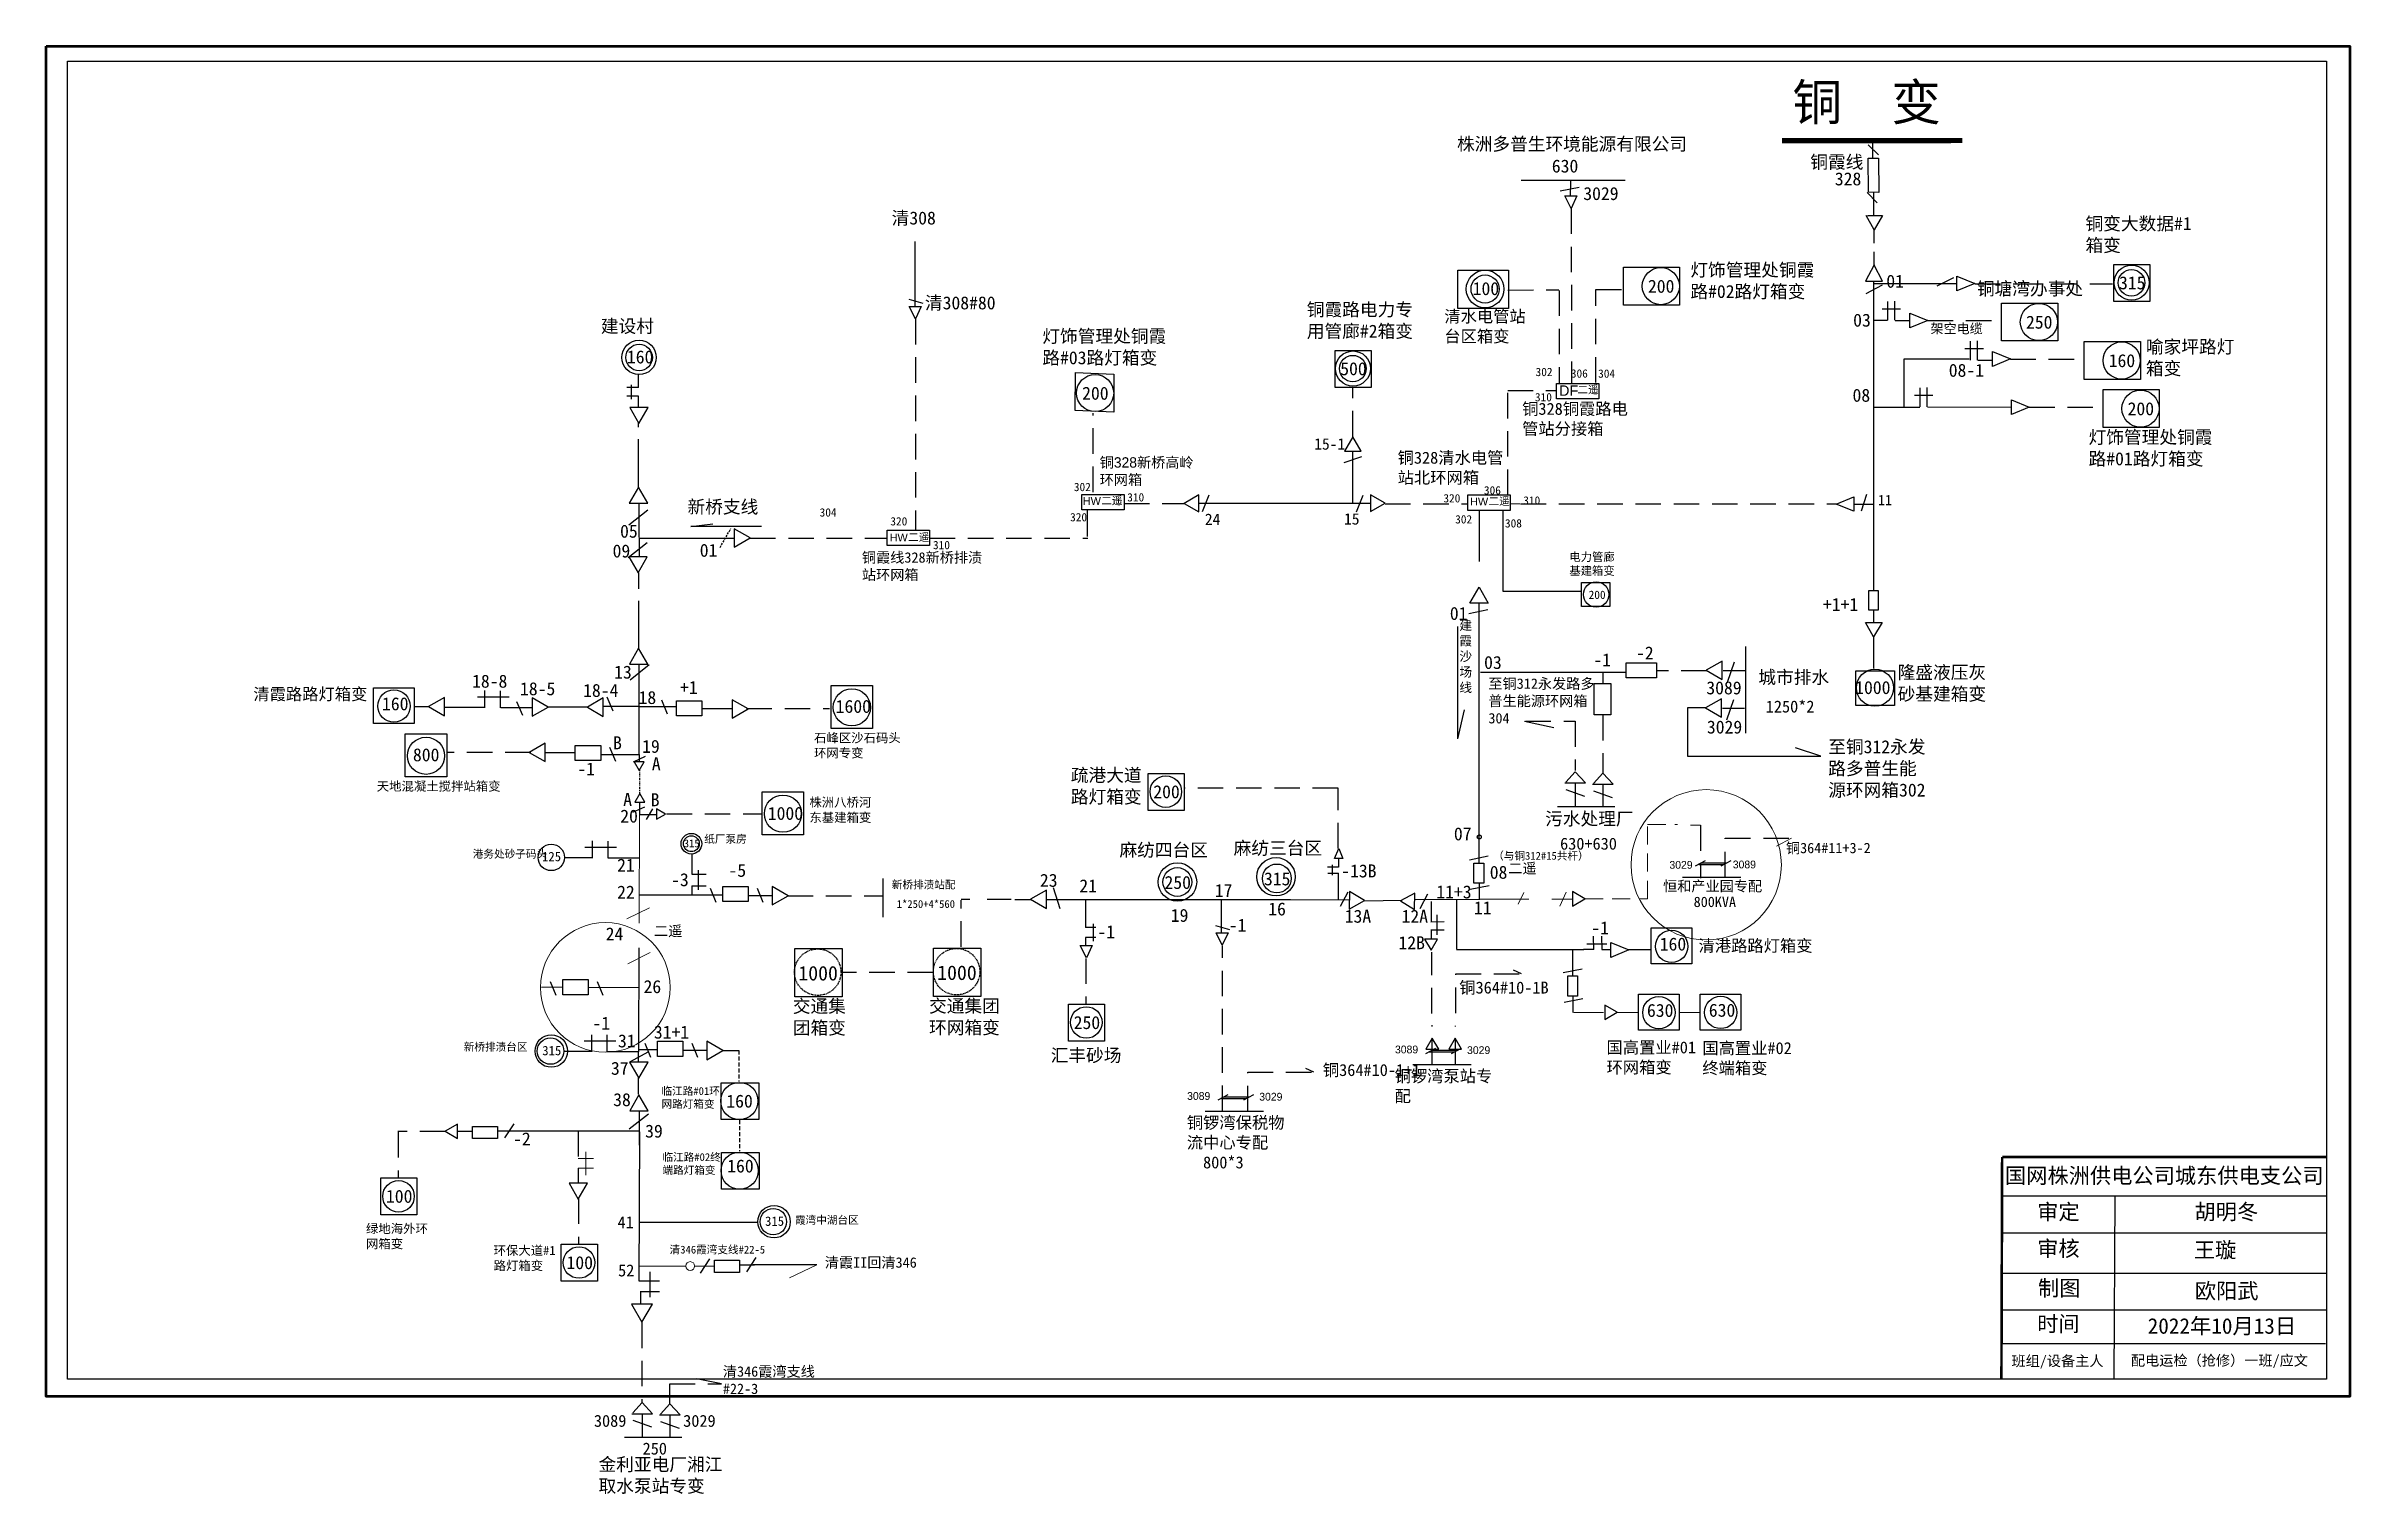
# Model space of a CAD drawing. Extents: x -52 to 392, y -55 to 224.
import ezdxf

# ---------------------------------------------------------------- set-up
doc = ezdxf.new("R2010")
doc.units = 0
doc.header["$LTSCALE"] = 0.774411
for name, pattern in [('ACAD_ISO02W100', [15, 12, -3]), ('DASHDOT', [1, 0.5, -0.25, 0, -0.25]), ('DASHED2', [9.525, 6.35, -3.175]), ('DASHEDX2', [1.5, 1, -0.5]), ('HIDDEN', [0.375, 0.25, -0.125]), ('HIDDEN2', [0.1875, 0.125, -0.0625])]:
    doc.linetypes.add(name, pattern=pattern)
doc.layers.get('0').update_dxf_attribs({"linetype": 'CONTINUOUS'})
doc.layers.add('0-RefEdit0', color=7, linetype='CONTINUOUS')
doc.layers.add('Layer2', color=1, linetype='CONTINUOUS')
doc.styles.add('hztxt_txtstyle_0.00_0_0', font='', dxfattribs={"bigfont": 'hztxt.shx'})
doc.styles.add('hztxt_txtstyle_1.50_0_0', font='', dxfattribs={"height": 1.5, "bigfont": 'hztxt.shx'})
doc.styles.add('hztxt_txtstyle_2.30_0_0', font='', dxfattribs={"height": 2.3, "bigfont": 'hztxt.shx'})
doc.styles.add('SimSun_txtstyle_1.60_0_0', font='', dxfattribs={"height": 1.6})
doc.styles.add('SimSun_txtstyle_2.00_0_0', font='', dxfattribs={"height": 2})
doc.styles.add('SimSun_txtstyle_2.30_0_0', font='', dxfattribs={"height": 2.3})
doc.styles.add('SimSun_txtstyle_2.50_0_0', font='', dxfattribs={"height": 2.5})
doc.styles.add('SimSun_txtstyle_200.00_0_0200', font='simsun.ttc', dxfattribs={"height": 200})
doc.styles.get("Standard").update_dxf_attribs({"font": '', "height": 2.5})
doc.styles.add('仿宋_txtstyle_3.00_0_0', font='simfang.ttf', dxfattribs={"height": 3})
doc.styles.add('字体', font='simkai_0.ttf', dxfattribs={"height": 2.5})
doc.styles.add('宋体_txtstyle_1.50_0_0', font='SIMSUN.TTC', dxfattribs={"height": 1.5})
doc.styles.add('宋体_txtstyle_2.00_0_0', font='SIMSUN.TTC', dxfattribs={"height": 2})
doc.styles.add('宋体_txtstyle_200.00_0_0200', font='', dxfattribs={"height": 200})
doc.styles.add('宋体_txtstyle_3.00_0_0', font='', dxfattribs={"height": 3})
doc.styles.get('hztxt_txtstyle_0.00_0_0').set_extended_font_data('hztxt')
doc.styles.get('hztxt_txtstyle_1.50_0_0').set_extended_font_data('hztxt')
doc.styles.get('hztxt_txtstyle_2.30_0_0').set_extended_font_data('hztxt')
doc.styles.get('SimSun_txtstyle_1.60_0_0').set_extended_font_data('SimSun')
doc.styles.get('SimSun_txtstyle_2.00_0_0').set_extended_font_data('SimSun')
doc.styles.get('SimSun_txtstyle_2.30_0_0').set_extended_font_data('SimSun')
doc.styles.get('SimSun_txtstyle_2.50_0_0').set_extended_font_data('SimSun')
doc.styles.get('Standard').set_extended_font_data('SimSun')
doc.styles.get('宋体_txtstyle_200.00_0_0200').set_extended_font_data('宋体')
doc.styles.get('宋体_txtstyle_3.00_0_0').set_extended_font_data('宋体')

msp = doc.modelspace()

# ---------------------------------------------------------------- linework, layer by layer
at = {"linetype": 'Continuous'}
for p, q in [((300.96, 203.45), (298.98, 205.43)), ((252.12, 198.52), (232.13, 198.52)), ((300.72, 194.22), (298.74, 196.2)), ((300, 196.25), (300, 191.82)), ((300.09, 189.04), (298.57, 191.82)), ((298.82, 191.82), (301.73, 191.82)), ((301.73, 191.82), (300.09, 189.04)), ((300.09, 182.32), (298.44, 179.17)), ((301.73, 179.17), (300.09, 182.2)), ((298.44, 179.17), (301.73, 179.17)), ((298.57, 176.77), (301.73, 178.41)), ((299.91, 178.68), (316.07, 178.68)), ((300, 179.08), (300, 119.6)), ((312.29, 178.24), (315.45, 179.88)), ((302.67, 175.21), (302.67, 171.61)), ((299.98, 171.61), (302.71, 171.6)), ((304.15, 171.58), (307, 171.58)), ((318.62, 167.55), (318.62, 163.95)), ((320.09, 163.92), (322.94, 163.92)), ((308.89, 158.56), (308.89, 154.96)), ((299.96, 154.87), (308.93, 154.86)), ((310.42, 154.9), (326.58, 154.89)), ((60.03, 125.89), (63.7, 128.82)), ((62.13, 129.62), (62.13, 126.03)), ((299.99, 110.59), (298.48, 113.37)), ((298.49, 113.37), (301.63, 113.37)), ((301.63, 113.37), (299.99, 110.59)), ((60.42, 102.34), (64.09, 105.27)), ((62.17, 87.98), (62.17, 105.19)), ((30.99, 99.04), (37.08, 99.04)), ((32.43, 96.97), (32.43, 100.25)), ((35.44, 96.93), (35.44, 100.22)), ((62.11, 97.17), (55.17, 97.17)), ((61.04, 86.55), (63.35, 87.64)), ((62.17, 87.96), (62.17, 86.52)), ((60.91, 76.81), (63.22, 77.89)), ((62.2, 78.8), (62.2, 76.39)), ((62.2, 76.39), (65.44, 76.39)), ((64.76, 77.49), (63.52, 75.43)), ((53.16, 68), (53.16, 71.29)), ((56.17, 67.96), (56.17, 71.25)), ((53.19, 68.07), (47.98, 68.07)), ((51.71, 70.07), (57.81, 70.07)), ((72.29, 68.77), (72.29, 64.88)), ((196.94, 66.27), (196.95, 67.89)), ((72.29, 64.88), (75.08, 64.88)), ((72.3, 62.66), (75.09, 62.66)), ((72.3, 62.62), (72.3, 60.79)), ((73.55, 65.66), (73.55, 61.87)), ((62.15, 60.94), (78.29, 60.94)), ((214.74, 59.66), (214.74, 55.68)), ((214.73, 55.73), (217.29, 55.77)), ((214.73, 54.14), (217.29, 54.17)), ((214.74, 54.19), (214.74, 52.47)), ((215.86, 57.09), (215.86, 53.2)), ((62.1, 30.65), (62.14, 50.7)), ((244.73, 51.49), (248.61, 51.49)), ((246.09, 50.36), (246.05, 52.93)), ((247.63, 50.37), (249.34, 50.37)), ((247.68, 50.36), (247.64, 52.93)), ((47.43, 43.13), (43.35, 43.09)), ((51.56, 32.76), (57.66, 32.76)), ((53.01, 30.68), (53.01, 33.97)), ((56.02, 30.64), (56.02, 33.93)), ((62.12, 31.1), (65.69, 31.1)), ((53.04, 30.75), (47.83, 30.75)), ((60.34, 28.71), (64.02, 30.75)), ((62.01, 28.7), (62.01, 30.82)), ((60.26, 15.82), (63.93, 18.75)), ((30.02, 15.31), (27.2, 15.31)), ((37.71, 15.35), (34.8, 15.35)), ((36.28, 14.07), (38.07, 16.82)), ((324.82, 2.89), (387.18, 2.89)), ((346.47, 2.89), (346.33, -32.42)), ((62.13, -2.16), (85.09, -2.16)), ((324.82, -4.21), (387.18, -4.21)), ((64.24, -11.71), (64.24, -16.61)), ((74, -11.95), (75.79, -9.2)), ((84.35, -10.42), (81.44, -10.42)), ((82.92, -11.7), (84.71, -8.95)), ((324.82, -11.96), (387.18, -11.96)), ((62.12, -13.48), (66.1, -13.47)), ((62.38, -15.49), (66.1, -15.49)), ((62.43, -15.54), (62.43, -17.79)), ((324.82, -19.06), (387.18, -19.06)), ((324.72, -25.56), (387.08, -25.56))]:
    msp.add_line(p, q, dxfattribs=at)
at = {"linetype": 'ACAD_ISO02W100'}
for p, q in [((299.87, 202.84), (299.85, 206.18)), ((62.08, 108.26), (62.08, 122.94)), ((62.06, 22.49), (62.06, 25.8))]:
    msp.add_line(p, q, dxfattribs=at)
at = {"linetype": 'Continuous', "ltscale": 2}
for p, q in [((241.75, 193.17), (240.54, 195.58)), ((240.54, 195.58), (242.86, 195.58)), ((242.86, 195.58), (241.75, 193.17)), ((173.21, 55.01), (175.93, 54.21)), ((174.52, 51.19), (173.31, 53.6)), ((173.31, 53.6), (175.63, 53.6)), ((175.63, 53.6), (174.52, 51.19)), ((148.33, 48.76), (147.12, 51.17)), ((147.12, 51.17), (149.44, 51.17)), ((149.44, 51.17), (148.33, 48.76))]:
    msp.add_line(p, q, dxfattribs=at)
for p, q in [((241.6, 198.41), (241.56, 195.51)), ((316.06, 177.25), (316.06, 180.08)), ((316.06, 180.08), (319.5, 178.66)), ((319.5, 178.66), (316.06, 177.25)), ((305.22, 173.77), (301.68, 173.77)), ((304.11, 171.61), (304.11, 175.32)), ((306.99, 172.98), (310.43, 171.56)), ((306.99, 170.15), (306.99, 172.98)), ((310.43, 171.56), (306.99, 170.15)), ((321.16, 166.11), (317.62, 166.11)), ((320.06, 163.95), (320.06, 167.66)), ((322.94, 162.73), (322.94, 165.56)), ((322.94, 165.56), (326.37, 164.15)), ((326.37, 164.15), (322.94, 162.73)), ((311.43, 157.12), (307.89, 157.12)), ((310.33, 154.96), (310.33, 158.67)), ((326.58, 153.46), (326.58, 156.29)), ((326.58, 156.29), (330.01, 154.88)), ((330.01, 154.88), (326.58, 153.46)), ((292.78, 136.21), (296.22, 137.62)), ((296.22, 137.62), (296.22, 134.8)), ((298.64, 138.03), (297.63, 134.8)), ((148.57, 129.96), (148.57, 135.07)), ((296.22, 134.8), (292.78, 136.21)), ((219.92, 91.11), (219.92, 112.6)), ((275.3, 108.73), (275.3, 92.06)), ((38.53, 98.19), (39.65, 95.51)), ((55.96, 99.04), (57.07, 96.35)), ((67.64, 95.73), (66.53, 98.41)), ((69.34, 97.11), (62.01, 97.11)), ((80.08, 96.75), (74.21, 96.75)), ((267.63, 96.92), (264.18, 96.92)), ((264.18, 96.92), (264.18, 87.65)), ((56.46, 89.36), (57.57, 86.68)), ((289.86, 87.65), (284.96, 89.26)), ((44.03, 88.34), (49.9, 88.34)), ((54.77, 87.98), (62.09, 87.98)), ((264.18, 87.65), (289.86, 87.65)), ((239.08, 77.91), (250.16, 77.91)), ((62.2, 67.96), (56.17, 67.96)), ((195.7, 66.7), (195.7, 64.68)), ((196.15, 67.89), (196.96, 69.85)), ((197.76, 67.89), (196.15, 67.89)), ((196.96, 69.85), (197.76, 67.89)), ((75.84, 62.18), (76.95, 59.49)), ((84.89, 62.18), (86, 59.49)), ((109.12, 64.03), (109.12, 56.6)), ((196.93, 66.25), (194.82, 66.25)), ((194.88, 65.06), (196.93, 65.06)), ((196.93, 60.08), (196.93, 65.08)), ((224.06, 59.98), (224.06, 63.13)), ((274.42, 64.28), (263.2, 64.28)), ((83.19, 60.79), (87.84, 60.79)), ((148.14, 59.98), (148.14, 54.62)), ((174.33, 60.02), (174.33, 53.66)), ((198.7, 61.4), (197.26, 58.65)), ((201.89, 59.75), (209.13, 59.9)), ((224.02, 60.02), (211.67, 59.96)), ((214.05, 61.03), (212.55, 58.21)), ((148.14, 52.72), (148.14, 51.1)), ((249.41, 48.87), (249.41, 51.7)), ((249.41, 51.7), (252.85, 50.29)), ((252.85, 50.29), (249.41, 48.87)), ((45, 44.24), (46.11, 41.56)), ((54.04, 44.24), (55.16, 41.56)), ((242.14, 38.24), (242.14, 41.38)), ((63.24, 32.34), (64.36, 29.66)), ((72.29, 32.34), (73.4, 29.66)), ((62.05, 30.64), (56.02, 30.64)), ((70.59, 30.96), (75.24, 30.96)), ((222.47, 28.16), (211.25, 28.16)), ((62.22, 12.69), (62.22, 19.29)), ((182.43, 19.19), (171.21, 19.19)), ((62.07, 15.37), (37.46, 15.37)), ((62.22, 15.27), (62.12, -13.48)), ((50.38, 8.25), (50.38, 5.36)), ((96.41, -10.4), (84.11, -10.4)), ((59.31, -43.6), (70.38, -43.6))]:
    msp.add_line(p, q)
at = {"linetype": 'DASHED2'}
for p, q in [((241.75, 193.16), (241.8, 159.43)), ((300.08, 189.17), (300.08, 186.45)), ((300.08, 184.79), (300.08, 182.35)), ((229.56, 177.43), (239.33, 177.48)), ((239.45, 177.35), (239.45, 159.44)), ((246.52, 159.61), (246.52, 177.52)), ((246.52, 177.52), (251.82, 177.52)), ((199.65, 149.23), (199.65, 158.64)), ((229.51, 137.96), (229.51, 158.27)), ((229.51, 158.06), (238.8, 158.06)), ((149.62, 138.5), (149.62, 153.7)), ((155.58, 136.29), (167.15, 136.29)), ((205.87, 136.26), (221.76, 136.26)), ((232, 136.23), (292.77, 136.23)), ((267.88, 104.1), (258.17, 104.1)), ((82.83, 96.78), (98.83, 96.78)), ((232.92, 94.37), (242.5, 94.37)), ((242.5, 94.37), (242.5, 84.89)), ((247.84, 95.58), (247.84, 84.32)), ((41.27, 88.31), (25.27, 88.31)), ((196.84, 81.48), (167.13, 81.48)), ((196.84, 69.84), (196.84, 81.48)), ((67.43, 76.54), (85.8, 76.54)), ((266.65, 74.33), (266.66, 64.14)), ((271.4, 64.3), (271.4, 71.81)), ((271.4, 71.81), (284.16, 71.81)), ((267.57, 67.45), (265.64, 66.42)), ((271.11, 66.7), (266.35, 66.7)), ((271.64, 67.03), (266.88, 67.03)), ((272.52, 67.45), (270.59, 66.42)), ((90.76, 60.73), (109.12, 60.73)), ((174.53, 19.25), (174.53, 51.12)), ((214.92, 38.07), (214.92, 49.84)), ((118.78, 45.92), (101.4, 45.92)), ((148.22, 48.67), (148.22, 39.82)), ((219.45, 45.71), (232.2, 45.71)), ((219.5, 38.11), (219.5, 45.62)), ((232.2, 45.71), (230.64, 46.43)), ((214.98, 28.16), (214.98, 35.83)), ((219.45, 28.18), (219.45, 35.69)), ((215.62, 31.32), (213.69, 30.3)), ((220.57, 31.32), (218.64, 30.3)), ((179.41, 19.21), (179.41, 26.73)), ((179.41, 26.73), (192.16, 26.73)), ((192.16, 26.73), (190.6, 27.45)), ((219.16, 30.57), (214.4, 30.57)), ((219.68, 30.91), (214.93, 30.91)), ((175.58, 22.36), (173.65, 21.33)), ((180.53, 22.36), (178.6, 21.33)), ((179.12, 21.61), (174.36, 21.61)), ((179.64, 21.94), (174.89, 21.94)), ((24.82, 15.31), (15.69, 15.31)), ((15.71, 15.2), (15.71, 6.35)), ((50.4, 15.4), (50.4, 10.13)), ((50.5, 2.42), (50.5, -6.43)), ((62.68, -21.48), (62.68, -36.82)), ((68.04, -37.14), (68.04, -33.31)), ((68.04, -33.31), (78.05, -33.31)), ((78.05, -33.31), (72.9, -32.28))]:
    msp.add_line(p, q, dxfattribs=at)
at = {"color": 7}
for p, q in [((115.37, 174.28), (115.37, 186.79)), ((275.26, 104.05), (271, 104.05)), ((273.13, 105.73), (271.78, 101.81)), ((273.02, 98.48), (271.66, 94.56)), ((275.14, 96.8), (270.88, 96.8)), ((199.02, 59.9), (187.3, 59.98))]:
    msp.add_line(p, q, dxfattribs=at)
at = {"color": 0, "linetype": 'DASHED2'}
for p, q in [((319.55, 178.65), (346.05, 178.65)), ((115.41, 171.86), (115.41, 131.12)), ((310.41, 171.56), (324.61, 171.56)), ((326.36, 164.14), (340.56, 164.14)), ((329.99, 154.87), (344.19, 154.87)), ((83.53, 129.65), (109.96, 129.65)), ((118.11, 129.65), (148.6, 129.65)), ((124.23, 50.92), (124.23, 59.9))]:
    msp.add_line(p, q, dxfattribs=at)
at = {"color": 7, "linetype": 'Continuous', "ltscale": 2}
for p, q in [((114.09, 175.69), (116.82, 174.89)), ((114.2, 174.28), (116.51, 174.28)), ((115.41, 171.86), (114.2, 174.28)), ((116.51, 174.28), (115.41, 171.86))]:
    msp.add_line(p, q, dxfattribs=at)
at = {"color": 0, "linetype": 'Continuous'}
for p, q in [((62, 158.63), (62, 161.09)), ((305.82, 164.15), (305.82, 154.88)), ((305.91, 164.16), (318.41, 164.16)), ((62.01, 158.63), (59.8, 158.63)), ((62.01, 156.99), (59.8, 156.99)), ((60.66, 156.43), (60.66, 159.16)), ((62.01, 154.87), (62.01, 156.99)), ((201.35, 145.32), (197.94, 144.17)), ((199.69, 136.34), (199.69, 146.32)), ((170.7, 134.75), (171.98, 137.97)), ((200.38, 134.71), (201.66, 137.93)), ((60.17, 132.18), (63.85, 135.11)), ((169.98, 136.34), (203.14, 136.34)), ((228.54, 134.93), (228.54, 119.43)), ((296.29, 136.17), (299.96, 136.17)), ((228.54, 119.43), (243.69, 119.43)), ((299.97, 115.75), (299.97, 113.36)), ((299.98, 110.62), (299.98, 104.54)), ((247.84, 103.81), (247.84, 101.62)), ((21.67, 97.13), (18.83, 97.13)), ((32.3, 96.99), (24.77, 96.99)), ((41.61, 96.95), (35.5, 96.95)), ((52.25, 97.08), (44.67, 97.08)), ((187.63, 59.98), (140.71, 59.98)), ((219.64, 59.96), (219.64, 50.47)), ((219.64, 50.39), (244.2, 50.39)), ((242.01, 50.39), (242.01, 45.31)), ((246.12, 50.36), (244.14, 50.36)), ((252.81, 50.36), (257.19, 50.36)), ((78.25, 30.92), (81.39, 30.92))]:
    msp.add_line(p, q, dxfattribs=at)
at = {"color": 0, "linetype": 'ACAD_ISO02W100'}
msp.add_line((62.06, 139.4), (62.06, 151.97), dxfattribs=at)
at = {"color": 0}
for p, q in [((62.14, 129.74), (62.14, 136.35)), ((72.13, 131.86), (76.37, 132.42)), ((85.71, 131.86), (72.13, 131.86)), ((219.92, 90.96), (221.16, 96.56)), ((232.77, 94.37), (238.37, 93.13)), ((125.86, 60.02), (124.21, 60.02)), ((133.84, 60.03), (129.23, 60.03)), ((150.17, 54.63), (148.19, 54.63)), ((149.61, 55.35), (149.61, 51.97)), ((150.17, 52.69), (148.19, 52.69))]:
    msp.add_line(p, q, dxfattribs=at)
at = {"color": 7, "linetype": 'Continuous', "lineweight": 0, "ltscale": 0.379799}
msp.add_line((231.86, 136.24), (229.97, 136.24), dxfattribs=at)
at = {"color": 0, "ltscale": 2}
for p, q in [((62.13, 129.65), (80.49, 129.65)), ((62.72, -39.06), (62.72, -43.6)), ((68.06, -39.3), (68.06, -43.6))]:
    msp.add_line(p, q, dxfattribs=at)
at = {"color": 0, "linetype": 'HIDDEN', "ltscale": 2}
msp.add_line((77.75, 127.85), (79.83, 131.49), dxfattribs=at)
at = {"color": 7, "linetype": 'Continuous'}
for p, q in [((223.97, 117.05), (223.97, 67.06)), ((224.29, 103.84), (252.16, 103.84))]:
    msp.add_line(p, q, dxfattribs=at)
at = {"linetype": 'DASHDOT'}
msp.add_line((62.26, 80.39), (62.26, 84.95), dxfattribs=at)
at = {"color": 7, "ltscale": 2}
for p, q in [((242.49, 82.46), (242.49, 77.91)), ((247.83, 82.21), (247.83, 77.91))]:
    msp.add_line(p, q, dxfattribs=at)
at = {"color": 7, "linetype": 'Continuous', "lineweight": 0, "ltscale": 0.734296}
for p, q in [((62.15, 55.46), (62.2, 76.39)), ((64.12, 58.41), (59.79, 56.28)), ((64.3, 49.78), (59.97, 47.65))]:
    msp.add_line(p, q, dxfattribs=at)
at = {"color": 7, "linetype": 'DASHED2', "lineweight": 0, "ltscale": 0.709291}
for p, q in [((256.47, 60.15), (256.47, 74.49)), ((256.47, 74.49), (262.21, 74.49)), ((244.39, 60.15), (256.47, 60.15))]:
    msp.add_line(p, q, dxfattribs=at)
at = {"color": 7, "linetype": 'DASHED2', "lineweight": 0, "ltscale": 0.394051}
msp.add_line((266.65, 74.33), (264.46, 74.33), dxfattribs=at)
at = {"color": 7, "linetype": 'DASHED2', "lineweight": 0, "ltscale": 0.656751}
msp.add_line((284.16, 71.81), (280.89, 70.04), dxfattribs=at)
at = {"color": 7, "linetype": 'Continuous', "lineweight": 0, "ltscale": 0.823714}
for p, q in [((224.14, 60.06), (233.58, 60.07)), ((231.51, 59.14), (232.6, 61.33)), ((242.24, 38.24), (247.98, 38.24))]:
    msp.add_line(p, q, dxfattribs=at)
at = {"color": 7, "linetype": 'Continuous', "lineweight": 0, "ltscale": 0.165463}
for p, q in [((238, 60.1), (241.88, 60.1)), ((240.78, 61.42), (239.54, 58.72))]:
    msp.add_line(p, q, dxfattribs=at)
at = {"color": 7, "linetype": 'Continuous', "lineweight": 0, "ltscale": 1.388192}
msp.add_line((61.98, 43.07), (52.41, 43.07), dxfattribs=at)
at = {"color": 7, "linetype": 'Continuous', "lineweight": 0, "ltscale": 1.236186}
for p, q in [((250.6, 38.22), (254.68, 38.22)), ((262.52, 38.25), (266.6, 38.25))]:
    msp.add_line(p, q, dxfattribs=at)
at = {"color": 0, "linetype": 'DASHEDX2'}
for p, q in [((81.39, 30.92), (81.39, 24.97)), ((81.46, 17.5), (81.46, 11.55))]:
    msp.add_line(p, q, dxfattribs=at)
at = {"color": 7, "linetype": 'Continuous', "lineweight": 0, "ltscale": 0.29985}
for p, q in [((50.4, 10.13), (53.37, 10.13)), ((51.9, 11.43), (51.9, 6.93)), ((50.38, 8.22), (53.36, 8.22))]:
    msp.add_line(p, q, dxfattribs=at)
at = {"color": 7, "linetype": 'Continuous', "lineweight": 0, "ltscale": 0.938027}
msp.add_line((62.13, -10.6), (71.17, -10.6), dxfattribs=at)
at = {"color": 7, "linetype": 'Continuous', "lineweight": 0, "ltscale": 0.744636}
msp.add_line((72.85, -10.6), (76.77, -10.6), dxfattribs=at)
at = {"color": 7, "linetype": 'Continuous', "lineweight": 0, "ltscale": 1.064009}
msp.add_line((96.41, -10.4), (91.13, -12.89), dxfattribs=at)
at = {"linetype": 'Continuous', "lineweight": 50}
msp.add_lwpolyline([(-52.12, 224.43), (391.79, 224.43), (391.79, -35.72), (-52.12, -35.72)], close=True, dxfattribs=at)
at = {"linetype": 'Continuous'}
for points in [[(-47.99, 221.55), (387.25, 221.55), (387.25, -32.42), (-47.99, -32.42)], [(62.16, 84.84), (63.14, 86.54), (61.18, 86.54)], [(62.28, 80.46), (61.3, 78.76), (63.26, 78.76)], [(67.21, 76.47), (65.52, 77.45), (65.52, 75.5)], [(24.78, 15.35), (27.17, 13.97), (27.17, 16.73)], [(30.06, 16.28), (34.84, 16.28), (34.84, 13.95), (30.06, 13.95)], [(76.7, -9.49), (81.48, -9.49), (81.48, -11.82), (76.7, -11.82)], [(62.7, -21.44), (64.73, -17.92), (60.68, -17.92)]]:
    msp.add_lwpolyline(points, close=True, dxfattribs=at)
for points, const_width in [([(317.12, 206.23), (282.39, 206.21)], 1), ([(324.78, 10.4), (324.64, -32.42)], 0.5), ([(324.82, 10.4), (387.18, 10.4)], 0.5)]:
    msp.add_lwpolyline(points, dxfattribs=dict(at, const_width=const_width))
at = {"linetype": 'ACAD_ISO02W100'}
msp.add_lwpolyline([(300.99, 196.25), (299, 196.32), (298.99, 202.84), (300.98, 202.84)], close=True, dxfattribs=at)
for points in [[(346.28, 182.35), (353.25, 182.35), (353.25, 175.23), (346.28, 175.23)], [(196.24, 165.8), (203.21, 165.8), (203.21, 158.68), (196.24, 158.68)], [(60.19, 126.01), (61.96, 122.94), (63.73, 126.01)], [(63.82, 105.36), (62.05, 108.43), (60.28, 105.36)], [(24.63, 98.95), (21.56, 97.18), (24.63, 95.41)], [(41.57, 95.31), (44.64, 97.08), (41.57, 98.85)], [(55.25, 98.85), (52.21, 97.07), (55.25, 95.3)], [(74.25, 95.38), (69.34, 95.38), (69.34, 98.3), (74.25, 98.3)], [(80.09, 94.96), (83.16, 96.73), (80.09, 98.5)], [(99.14, 101.24), (107.12, 101.24), (107.12, 92.95), (99.14, 92.95)], [(17.1, 91.91), (25.08, 91.91), (25.08, 83.62), (17.1, 83.62)], [(44.02, 90.13), (40.95, 88.36), (44.02, 86.59)], [(49.85, 89.71), (54.77, 89.71), (54.77, 86.79), (49.85, 86.79)], [(85.87, 80.74), (93.85, 80.74), (93.85, 72.45), (85.87, 72.45)], [(160.22, 84.3), (167.18, 84.3), (167.18, 77.18), (160.22, 77.18)], [(78.27, 62.52), (83.19, 62.52), (83.19, 59.6), (78.27, 59.6)], [(87.79, 58.97), (90.86, 60.75), (87.79, 62.52)], [(199.02, 61.53), (198.96, 58.18), (201.89, 59.8)], [(208.85, 59.78), (211.52, 58.11), (211.63, 61.26)], [(92.15, 50.55), (101.28, 50.55), (101.28, 41.23), (92.15, 41.23)], [(47.43, 44.59), (52.35, 44.59), (52.35, 41.67), (47.43, 41.67)], [(144.88, 39.83), (151.84, 39.83), (151.84, 32.71), (144.88, 32.71)], [(65.68, 32.69), (70.59, 32.69), (70.59, 29.77), (65.68, 29.77)], [(75.2, 29.14), (78.27, 30.91), (75.2, 32.69)], [(60.32, 28.65), (62.1, 25.57), (63.87, 28.65)], [(63.88, 19.31), (62.11, 22.38), (60.33, 19.31)], [(12.36, 6.36), (19.33, 6.36), (19.33, -0.76), (12.36, -0.76)], [(48.66, 5.36), (50.43, 2.29), (52.2, 5.36)], [(47.15, -6.42), (54.12, -6.42), (54.12, -13.54), (47.15, -13.54)]]:
    msp.add_lwpolyline(points, close=True)
at = {"color": 0}
for points in [[(251.82, 181.84), (262.64, 181.84), (262.64, 174.54), (251.82, 174.54)], [(324.66, 174.92), (335.48, 174.92), (335.48, 167.62), (324.66, 167.62)], [(340.6, 167.51), (351.42, 167.51), (351.42, 160.2), (340.6, 160.2)], [(146.25, 161.57), (153.62, 161.23), (153.62, 153.93), (146.16, 154.23)], [(344.24, 158.24), (355.06, 158.24), (355.06, 150.93), (344.24, 150.93)], [(60.33, 154.82), (62.1, 151.75), (63.87, 154.82)], [(63.8, 136.36), (62.02, 139.43), (60.25, 136.36)], [(80.49, 127.9), (83.56, 129.67), (80.49, 131.44)], [(140.66, 61.82), (137.59, 60.05), (140.66, 58.28)], [(118.9, 50.65), (128.02, 50.65), (128.02, 41.33), (118.9, 41.33)]]:
    msp.add_lwpolyline(points, close=True, dxfattribs=at)
at = {"color": 7, "linetype": 'Continuous'}
for points in [[(238.9, 159.42), (247.05, 159.42), (247.05, 156.45), (238.9, 156.45)], [(147.43, 138.05), (155.58, 138.05), (155.58, 135.07), (147.43, 135.07)], [(221.81, 137.95), (229.97, 137.95), (229.97, 134.97), (221.81, 134.97)]]:
    msp.add_lwpolyline(points, close=True, dxfattribs=at)
at = {"color": 0, "linetype": 'Continuous'}
for points in [[(199.68, 149.16), (198.06, 146.36), (201.3, 146.36)], [(167.17, 136.33), (169.97, 134.72), (169.97, 137.95)], [(205.91, 136.36), (203.1, 137.98), (203.1, 134.74)], [(109.96, 131.19), (118.11, 131.19), (118.11, 128.22), (109.96, 128.22)], [(243.75, 121.06), (249.19, 121.06), (249.19, 116.47), (243.75, 116.47)], [(299.09, 119.56), (300.92, 119.56), (300.92, 115.76), (299.09, 115.76)], [(252.33, 105.6), (258.18, 105.6), (258.18, 102.71), (252.33, 102.71)], [(296.58, 104.07), (304.02, 104.07), (304.02, 97.42), (296.58, 97.42)], [(10.96, 100.82), (18.79, 100.82), (18.79, 93.89), (10.96, 93.89)], [(246.15, 101.6), (249.38, 101.6), (249.38, 95.61), (246.15, 95.61)], [(244.39, 60.15), (241.97, 61.54), (241.97, 58.75)], [(257.14, 54.53), (264.98, 54.53), (264.98, 47.6), (257.14, 47.6)], [(214.75, 50.27), (215.98, 52.4), (213.51, 52.4)], [(254.68, 41.75), (262.52, 41.75), (262.52, 34.82), (254.68, 34.82)], [(266.6, 41.79), (274.44, 41.79), (274.44, 34.85), (266.6, 34.85)], [(250.62, 38.28), (248.2, 39.67), (248.2, 36.88)], [(214.98, 33.32), (213.75, 31.18), (216.21, 31.18)], [(219.39, 33.3), (218.16, 31.16), (220.62, 31.16)], [(77.94, 24.68), (85.22, 24.68), (85.22, 17.62), (77.94, 17.62)], [(78, 11.26), (85.28, 11.26), (85.28, 4.2), (78, 4.2)]]:
    msp.add_lwpolyline(points, close=True, dxfattribs=at)
at = {"color": 7}
for points in [[(224, 120.19), (225.77, 117.12), (222.23, 117.12)], [(270.82, 105.95), (267.75, 104.17), (270.82, 102.4)], [(270.7, 98.7), (267.63, 96.92), (270.7, 95.15)]]:
    msp.add_lwpolyline(points, close=True, dxfattribs=at)
at = {"color": 7, "ltscale": 2}
for points in [[(240.52, 82.46), (244.47, 82.46), (242.49, 84.62), (240.7, 82.64)], [(245.86, 82.21), (249.81, 82.21), (247.83, 84.37), (246.04, 82.39)], [(240.7, 81.2), (244.29, 79.94)], [(246.04, 80.95), (249.63, 79.69)]]:
    msp.add_lwpolyline(points, dxfattribs=at)
at = {"linetype": 'DASHED2'}
for points in [[(223, 67.02), (224.89, 67.02), (224.89, 63.13), (223, 63.13)], [(241.09, 45.28), (242.98, 45.28), (242.98, 41.38), (241.09, 41.38)]]:
    msp.add_lwpolyline(points, close=True, dxfattribs=at)
at = {"ltscale": 2}
for points in [[(60.74, -39.06), (64.7, -39.06), (62.72, -36.9), (60.92, -38.88)], [(66.08, -39.3), (70.04, -39.3), (68.06, -37.14), (66.26, -39.12)]]:
    msp.add_lwpolyline(points, dxfattribs=at)
at = {"color": 0, "ltscale": 2}
for points in [[(60.92, -40.32), (64.52, -41.58)], [(66.26, -40.56), (69.86, -41.82)]]:
    msp.add_lwpolyline(points, dxfattribs=at)
for centre, radius in [((349.72, 178.85), 3.38), ((349.71, 178.83), 2.56), ((199.68, 162.31), 3.38), ((199.66, 162.29), 2.56), ((163.64, 80.78), 3.04), ((72.22, 70.76), 1.99), ((72.22, 70.76), 1.53), ((148.3, 36.32), 3.04), ((15.79, 2.84), 3.04), ((50.58, -9.93), 3.04)]:
    msp.add_circle(centre, radius)
at = {"color": 0}
for radius in [3.63, 2.71]:
    msp.add_circle((225.15, 177.63), radius, dxfattribs=at)
at = {"color": 0, "linetype": 'Continuous'}
for centre, radius in [((259.02, 178.19), 3.58), ((331.86, 171.27), 3.58), ((347.81, 163.85), 3.58), ((150.01, 157.58), 3.58), ((351.44, 154.58), 3.58), ((246.55, 118.77), 2.45), ((14.91, 97.28), 3.12), ((261.09, 50.99), 3.12), ((258.64, 38.22), 3.12), ((270.55, 38.25), 3.12), ((81.45, 21.2), 3.58), ((81.51, 7.78), 3.58)]:
    msp.add_circle(centre, radius, dxfattribs=at)
at = {"color": 7}
for radius in [3.31, 2.55]:
    msp.add_circle((62.15, 164.44), radius, dxfattribs=at)
at = {"linetype": 'Continuous'}
for centre, radius in [((300.27, 100.81), 3.58), ((103.14, 97.03), 3.58), ((21.09, 87.7), 3.58), ((89.87, 76.54), 3.58), ((45.23, 68.13), 2.55), ((45.23, 30.81), 3.13), ((45.08, 30.81), 2.55), ((88.15, -2.07), 3.13), ((88.01, -2.06), 2.55)]:
    msp.add_circle(centre, radius, dxfattribs=at)
at = {"color": 12, "linetype": 'Continuous', "lineweight": 0, "ltscale": 0.656751, "true_color": 0xc00000}
msp.add_circle((267.76, 66.7), 14.48, dxfattribs=at)
at = {"linetype": 'DASHED2'}
msp.add_circle((224.04, 72.06), 0.388, dxfattribs=at)
at = {"color": 7, "linetype": 'Continuous'}
for centre, radius in [((165.88, 63.39), 3.7), ((184.87, 64.39), 3.7), ((185.02, 64.07), 2.78), ((165.86, 63.38), 2.78)]:
    msp.add_circle(centre, radius, dxfattribs=at)
at = {"color": 12, "linetype": 'Continuous', "lineweight": 0, "ltscale": 0.94478, "true_color": 0xc00000}
msp.add_circle((55.65, 43.07), 12.49, dxfattribs=at)
at = {"color": 7, "linetype": 'Continuous', "lineweight": 0, "ltscale": 0.289514}
msp.add_circle((72.01, -10.6), 0.839, dxfattribs=at)
at = {"layer": '0-RefEdit0', "color": 0, "linetype": 'ByBlock', "ltscale": 2}
for p, q in [((239.62, 196.52), (243.25, 197.25)), ((222.03, 115.13), (225.66, 115.87)), ((222.13, 67.67), (225.75, 68.41)), ((143.3, 58.19), (142.02, 62.24)), ((240.21, 45.93), (243.83, 46.66))]:
    msp.add_line(p, q, dxfattribs=at)
at = {"layer": '0-RefEdit0', "color": 0, "linetype": 'DASHED2', "ltscale": 2}
msp.add_line((224, 134.97), (224, 120.19), dxfattribs=at)
at = {"layer": '0-RefEdit0', "ltscale": 2}
for p, q in [((222.29, 61.98), (225.91, 62.71)), ((240.37, 40.24), (244, 40.97))]:
    msp.add_line(p, q, dxfattribs=at)
at = {"layer": '0-RefEdit0', "color": 0, "linetype": 'ByBlock', "ltscale": 2}
msp.add_lwpolyline([(219.88, 181.27), (229.68, 181.27), (229.68, 173.9), (219.88, 173.9)], close=True, dxfattribs=at)
at = {"layer": '0-RefEdit0', "linetype": 'HIDDEN2', "ltscale": 2}
msp.add_circle((96.57, 46.01), 4.48, dxfattribs=at)
at = {"layer": '0-RefEdit0', "color": 0, "linetype": 'HIDDEN2', "ltscale": 2}
msp.add_circle((123.32, 46.11), 4.48, dxfattribs=at)
at = {"layer": 'Layer2', "color": 0, "linetype": 'Continuous'}
msp.add_line((134.56, 60.04), (137.61, 60.04), dxfattribs=at)

# ---------------------------------------------------------------- texts
at = {"linetype": 'Continuous', "attachment_point": 1}
for s, insert, char_height, width, style in [('铜  变', (284.36, 217.13), 7, 38.3285, '字体'), ('{\\fSimSun|b0|i0|c134|p2;清}308', (110.81, 192.56), 2.5, 33.0904, '字体'), ('{\\fSimSun|b0|i0|c134|p2;清}308#80', (117.22, 176.21), 2.5, 33.0904, '字体'), ('{\\fSimSun|b0|i0|c134|p2;国网株洲供电公司城东供电支公司}', (325.33, 8.32), 3, 82.0179, '字体'), ('审定', (331.52, 1.34), 3, 23.4615, '字体'), ('胡明冬', (361.85, 1.35), 3, 23.4615, '宋体_txtstyle_3.00_0_0'), ('审核', (331.52, -5.73), 3, 23.4615, '字体'), ('{\\fSimSun|b0|i0|c134|p2;王璇}', (361.71, -6), 3, 33.0539, '字体'), ('制图', (331.68, -13.35), 3, 23.4615, '字体'), ('欧阳武', (361.91, -13.89), 3, 23.4615, '仿宋_txtstyle_3.00_0_0'), ('时间', (331.52, -20.23), 3, 23.4615, '字体'), ('2022年10月13日', (352.82, -20.65), 3, 31.2574, '宋体_txtstyle_3.00_0_0')]:
    msp.add_mtext(s, dxfattribs=dict(at, insert=insert, char_height=char_height, width=width, style=style))
for s, insert, char_height, width in [('株洲多普生环境能源有限公司', (219.74, 206.83), 2.5, 46.355), ('630', (238.01, 202.57), 2.5, 5.4797), ('328', (292.54, 200.1), 2.5, 5.6554), ('3029', (244.07, 197.27), 2.5, 5.4797), ('铜变大数据#1箱变', (340.84, 191.48), 2.5, 21.8331), ('01', (302.46, 180.38), 2.5, 5.4797), ('铜霞路电力专用管廊#2箱变', (190.8, 174.93), 2.5, 21.8331), ('03', (296.07, 172.88), 2.5, 5.4797), ('08-1', (314.49, 163.22), 2.5, 5.4797), ('08', (295.95, 158.41), 2.5, 5.4797), ('+1+1', (290.25, 118.12), 2.5, 5.4797), ('1600', (100.02, 98.47), 2.5, 5.6554), ('1000', (296.46, 102.1), 2.5, 5.6554), ('800', (18.57, 89.14), 2.5, 5.6554), ('疏港大道路灯箱变', (145.33, 85.22), 2.5, 16.2622), ('1000', (86.94, 77.86), 2.5, 5.6554), ('1*250+4*560', (111.79, 59.89), 1.5, 25.0867), ('{\\H1.12x;1000}', (92.83, 47.21), 2.5, 5.6554), ('汇丰砂场', (141.45, 31.25), 2.5, 16.2622), ('100', (13.37, 4.08), 2.5, 10.8309), ('100', (48.16, -8.7), 2.5, 10.8309)]:
    msp.add_mtext(s, dxfattribs=dict(at, insert=insert, char_height=char_height, width=width))
at = {"color": 0, "attachment_point": 1}
for s, insert, char_height, width, style in [('铜霞线', (287.81, 203.36), 2.5, 10.8689, '字体'), ('{\\fKaiTi_GB2312|b0|i0|c134|p49;304}', (96.93, 135.39), 1.6, 18.5524, 'SimSun_txtstyle_1.60_0_0'), ('{\\fKaiTi_GB2312|b0|i0|c134|p49;320}', (110.56, 133.68), 1.6, 18.5524, 'SimSun_txtstyle_1.60_0_0')]:
    msp.add_mtext(s, dxfattribs=dict(at, insert=insert, char_height=char_height, width=width, style=style))
at = {"color": 0, "linetype": 'Continuous', "attachment_point": 1, "style": '字体'}
for s, insert, char_height, width in [('灯饰管理处铜霞\\P路#02路灯箱变', (264.71, 182.57), 2.5, 37.3333), ('铜塘湾办事处', (319.91, 178.96), 2.5, 21.8485), ('灯饰管理处铜霞\\P路#03路灯箱变', (139.84, 169.8), 2.5, 37.3333), ('架空电缆', (310.98, 170.93), 1.842, 16.1013), ('{\\fSimSun|b0|i0|c134|p2;喻家坪路灯箱变}', (352.48, 167.75), 2.5, 17.0466), ('灯饰管理处铜霞\\P路#01路灯箱变', (341.43, 150.34), 2.5, 37.3333), ('清霞路路灯箱变', (-12.18, 100.74), 2.3, 23.7609), ('清港路路灯箱变', (266.28, 52.27), 2.3, 23.7609), ('国高置业#01环网箱变', (248.55, 32.67), 2.3, 17.4416), ('国高置业#02终端箱变', (267.01, 32.53), 2.3, 18.7379), ('临江路#01环网路灯箱变', (66.46, 23.86), 1.5, 11.3799), ('临江路#02终端路灯箱变', (66.64, 11.13), 1.5, 11.3799)]:
    msp.add_mtext(s, dxfattribs=dict(at, insert=insert, char_height=char_height, width=width))
at = {"color": 0, "attachment_point": 1}
for s, insert, char_height, width in [('100', (222.76, 178.96), 2.5, 11.6997), ('新桥支线', (71.47, 136.92), 2.5, 43.298), ('{\\fKaiTi_GB2312|b0|i0|c134|p49;310}', (118.77, 129.1), 1.6, 18.5524), ('01', (218.36, 116.38), 2.5, 10.4944), ('03', (224.96, 106.93), 2.5, 19.9672), ('23', (139.37, 64.96), 2.5, 19.9672), ('交通集团环网箱变', (118.01, 40.76), 2.5, 16.6998), ('3089', (53.44, -39.28), 2.3, 28.405), ('3029', (70.64, -39.28), 2.3, 28.405)]:
    msp.add_mtext(s, dxfattribs=dict(at, insert=insert, char_height=char_height, width=width))
at = {"color": 0, "linetype": 'Continuous', "char_height": 2.5, "width": 5.6554, "attachment_point": 1}
for s, insert in [('200', (256.53, 179.41)), ('250', (329.37, 172.49)), ('160', (345.31, 165.08)), ('200', (147.51, 158.8)), ('200', (348.95, 155.81)), ('160', (12.61, 98.97)), ('160', (258.8, 52.68)), ('{\\H1.12x;1000}', (119.58, 47.31)), ('630', (256.34, 39.9)), ('630', (268.26, 39.93)), ('160', (78.95, 22.42)), ('160', (79.12, 9.92))]:
    msp.add_mtext(s, dxfattribs=dict(at, insert=insert))
at = {"color": 7, "linetype": 'Continuous', "char_height": 2.5, "width": 10.8309, "attachment_point": 1}
for s, insert in [('315', (347.29, 180.07)), ('500', (197.24, 163.52)), ('200', (161.22, 82.02)), ('250', (163.38, 64.55)), ('315', (182.54, 65.24)), ('250', (145.88, 37.55))]:
    msp.add_mtext(s, dxfattribs=dict(at, insert=insert))
at = {"color": 7, "attachment_point": 1}
for s, insert, char_height, width in [('{\\f\uffbfﾬￌﾣﾤ_GB2312|b0|i0|c134|p49;清水电管站\\P台区箱变}', (217.3, 173.51), 2.3, 24.3564), ('建设村', (54.78, 171.73), 2.5, 18.3946), ('160', (59.8, 165.8), 2.5, 17.8286), ('{\\fKaiTi_GB2312|b0|i0|c134|p49;302}', (234.88, 162.45), 1.6, 18.5524), ('{\\fKaiTi_GB2312|b0|i0|c134|p49;306}', (241.68, 162.16), 1.6, 18.5524), ('{\\fKaiTi_GB2312|b0|i0|c134|p49;304}', (246.94, 162.14), 1.6, 18.5524), ('{\\fKaiTi_GB2312|b0|i0|c134|p49;310}', (234.76, 157.59), 1.6, 18.5524), ('{\\fArial|b0|i0|c0|p32;DF}', (239.39, 159.06), 2, 18.5524), ('{\\H1.1x;15-1}', (192.22, 148.88), 2, 12.2675), ('{\\fKaiTi_GB2312|b0|i0|c134|p49;310}', (156.2, 138.3), 1.6, 18.5524), ('{\\fKaiTi_GB2312|b0|i0|c134|p49;320}', (217.12, 138.12), 1.6, 18.5524), ('{\\fKaiTi_GB2312|b0|i0|c134|p49;306}', (224.93, 139.65), 1.6, 18.5524), ('{\\fArial|b0|i0|c0|p32;HW}', (147.64, 137.54), 1.5, 18.5524), ('{\\H1.1x;24}', (171.15, 134.36), 2, 12.2675), ('{\\H1.1x;15}', (197.97, 134.44), 2, 12.2675), ('{\\fKaiTi_GB2312|b0|i0|c134|p49;302}', (219.39, 134.06), 1.6, 18.5524), ('{\\fArial|b0|i0|c0|p32;HW}', (222.26, 137.44), 1.5, 18.5524), ('{\\fKaiTi_GB2312|b0|i0|c134|p49;308}', (228.98, 133.29), 1.6, 18.5524), ('{\\fArial|b0|i0|c0|p32;HW}', (110.42, 130.5), 1.5, 18.5524), ('{\\H0.72x;建霞沙场线}', (220.19, 113.76), 2.5, 2.6667), ('-1', (246, 107.42), 2.5, 19.9672), ('-2', (254.23, 108.76), 2.5, 19.9672), ('{\\C256;至铜312永发路多普生能源环网箱}304', (225.79, 102.61), 2, 20.7972), ('城市排水', (277.8, 104.09), 2.5, 25.1806), ('3089', (267.78, 102.04), 2.5, 19.9672), ('1250*2', (279.23, 98.34), 2.3, 19.0717), ('3029', (267.89, 94.49), 2.5, 19.9672), ('污水处理厂', (236.72, 76.83), 2.5, 25.1806), ('麻纺四台区', (154.71, 70.81), 2.5, 32.2546), ('麻纺三台区', (176.7, 71.17), 2.5, 32.2546), ('07', (219.14, 73.91), 2.5, 19.9672), ('630+630', (239.6, 71.92), 2.3, 28.405), ('-13B', (197.43, 66.77), 2.5, 18.4312), ('（与铜312#15共杆）', (226.71, 69.18), 1.5, 19.9672), ('二遥', (229.62, 67.02), 2, 15.9738), ('21', (146.97, 63.89), 2.5, 19.9672), ('17', (173.06, 62.98), 2.5, 19.9672), ('08', (226.05, 66.51), 2.5, 19.9672), ('19', (164.59, 58.21), 2.5, 19.9672), ('16', (183.37, 59.44), 2.5, 19.9672), ('13A', (198.1, 58.04), 2.5, 19.9672), ('金利亚电厂湘江取水泵站专变', (54.33, -47.56), 2.5, 25.1806), ('250', (62.82, -44.62), 2.3, 28.405)]:
    msp.add_mtext(s, dxfattribs=dict(at, insert=insert, char_height=char_height, width=width))
for s, insert, char_height, width, style in [('铜328铜霞路电管站分接箱', (232.29, 155.7), 2.3, 21.4915, 'SimSun_txtstyle_2.30_0_0'), ('铜328清水电管站北环网箱', (208.3, 146.28), 2.3, 21.8834, 'SimSun_txtstyle_2.30_0_0'), ('{\\f\uffbfﾬￌﾣﾤ_GB2312|b0|i0|c134|p49;铜328新桥高岭环网箱}', (150.89, 145.22), 2, 18.5524, 'SimSun_txtstyle_2.00_0_0'), ('{\\fKaiTi_GB2312|b0|i0|c134|p49;302}', (145.92, 140.29), 1.6, 18.5524, 'SimSun_txtstyle_1.60_0_0'), ('310', (232.51, 137.69), 1.6, 18.5524, 'SimSun_txtstyle_1.60_0_0'), ('{\\fKaiTi_GB2312|b0|i0|c134|p49;320}', (145.2, 134.47), 1.6, 18.5524, 'SimSun_txtstyle_1.60_0_0'), ('电力管廊基建箱变', (241.39, 126.81), 1.6, 10.2109, 'SimSun_txtstyle_1.60_0_0'), ('200', (245.1, 119.52), 1.6, 18.5524, 'SimSun_txtstyle_1.60_0_0'), ('11+3', (215.75, 62.73), 2.5, 19.9672, 'SimSun_txtstyle_2.50_0_0'), ('11', (223, 59.66), 2.5, 19.9672, 'SimSun_txtstyle_2.50_0_0'), ('{\\fSimSun|b0|i0|c134|p2;铜364#10-1B}', (220.18, 44.2), 2.3, 19.7162, 'hztxt_txtstyle_2.30_0_0'), ('{\\fSimSun|b0|i0|c134|p2;铜364#10-1+1}', (193.89, 28.31), 2.3, 19.7162, 'hztxt_txtstyle_0.00_0_0'), ('{\\fSimSun|b0|i0|c134|p2;铜锣湾泵站专配\\P}', (207.72, 27.14), 2.3, 19.7162, 'hztxt_txtstyle_2.30_0_0'), ('{\\fSimSun|b0|i0|c134|p2;铜锣湾保税物流中心专配\\P  800*3}', (167.68, 18.18), 2.3, 19.7162, 'hztxt_txtstyle_0.00_0_0')]:
    msp.add_mtext(s, dxfattribs=dict(at, insert=insert, char_height=char_height, width=width, style=style))
at = {"color": 4, "char_height": 1.5, "width": 18.5524, "attachment_point": 1}
for insert in [(242.94, 159), (151.2, 137.62), (225.81, 137.51), (113.98, 130.57)]:
    msp.add_mtext('二遥', dxfattribs=dict(at, insert=insert))
at = {"color": 7, "linetype": 'Continuous', "lineweight": 0, "ltscale": 0.823714, "insert": (300.85, 137.98), "char_height": 2, "attachment_point": 1, "style": '宋体_txtstyle_200.00_0_0200'}
msp.add_mtext('11', dxfattribs=at)
at = {"attachment_point": 1}
for s, insert, char_height, width in [('05', (58.48, 132.22), 2.5, 15.5646), ('09', (57.04, 128.41), 2.5, 9.3388), ('01', (73.83, 128.54), 2.5, 6.8555), ('18-8', (29.96, 103.32), 2.5, 9.3388), ('13', (57.33, 105.07), 2.5, 9.3388), ('隆盛液压灰砂基建箱变', (304.64, 105.03), 2.5, 19.9672), ('18-5', (39.2, 101.87), 2.5, 9.3388), ('18-4', (51.36, 101.55), 2.5, 9.3388), ('18', (62.04, 100.18), 2.5, 9.3388), ('+1', (70.04, 102.13), 2.5, 9.3388), ('B', (57.13, 91.45), 2.5, 9.3388), ('19', (62.73, 90.77), 2.5, 9.3388), ('石峰区沙石码头环网专变', (95.85, 92.04), 1.75, 16.8855), ('至铜312永发路多普生能源环网箱302', (291.27, 90.69), 2.5, 19.9672), ('-1', (50.24, 86.41), 2.5, 9.3388), ('A', (64.6, 87.42), 2.5, 9.3388), ('天地混凝土搅拌站箱变', (11.59, 82.72), 1.75, 25.3562), ('{\\C0;A}', (59.08, 80.54), 2.5, 9.3388), ('B', (64.39, 80.48), 2.5, 9.3388), ('20', (58.51, 77.33), 2.5, 16.6966), ('株洲八桥河东基建箱变', (94.96, 79.62), 1.75, 13.7593), ('315', (70.75, 71.58), 1.506, 5.457), ('纸厂泵房', (74.7, 72.42), 1.5, 28.8653), ('港务处砂子码头', (30.1, 69.55), 1.5, 13.8751), ('125', (43.44, 69.19), 1.8, 7.5686), ('21', (57.91, 67.88), 2.5, 16.6966), ('-5', (79.37, 66.88), 2.5, 16.6966), ('{\\C0;22}', (57.91, 62.69), 2.5, 15.2816), ('-3', (68.31, 65.08), 2.5, 16.6966), ('新桥排渍站配', (110.84, 63.63), 1.5, 22.1515), ('12A', (209.06, 58.03), 2.5, 19.9672), ('-1', (150.45, 55.05), 2.5, 19.9672), ('-1', (175.76, 56.31), 2.5, 19.9672), ('-1', (245.61, 55.79), 2.5, 19.9672), ('12B', (208.46, 52.94), 2.5, 19.9672), ('交通集团箱变', (91.76, 40.71), 2.5, 12.9918), ('-1', (53.16, 37.44), 2.5, 16.6966), ('31+1', (64.99, 35.71), 2.5, 15.2816), ('新桥排渍台区', (28.36, 32.37), 1.5, 13.8751), ('315', (43.48, 31.81), 1.8, 7.5686), ('31', (58.07, 34.02), 2.5, 15.2816), ('37', (56.72, 28.74), 2.5, 15.2816), ('38', (57.15, 22.7), 2.5, 15.2816), ('-2', (37.86, 15.15), 2.5, 16.6966), ('绿地海外环网箱变', (9.52, -2.52), 1.75, 13.7593), ('41', (58, -1.01), 2.3, 28.405), ('315', (86.41, -1.06), 1.8, 7.5686), ('霞湾中湖台区', (92.19, -0.99), 1.5, 13.8751), ('环保大道#1路灯箱变', (34.11, -6.72), 1.75, 13.7593)]:
    msp.add_mtext(s, dxfattribs=dict(at, insert=insert, char_height=char_height, width=width))
for s, insert, char_height, width, style in [('{\\fKaiTi_GB2312|b0|i0|c134|p49;铜霞线328新桥排渍站环网箱}', (105.08, 126.91), 2, 24.6857, 'SimSun_txtstyle_2.00_0_0'), ('3029', (260.67, 67.44), 1.5, 4.1943, 'hztxt_txtstyle_1.50_0_0'), ('3089', (272.88, 67.51), 1.5, 4.1943, 'hztxt_txtstyle_1.50_0_0'), ('24', (55.71, 54.63), 2.5, 15.2816, 'SimSun_txtstyle_2.50_0_0'), ('26', (63, 44.48), 2.5, 15.2816, 'SimSun_txtstyle_2.50_0_0'), ('3089', (207.79, 31.87), 1.5, 4.1943, 'hztxt_txtstyle_0.00_0_0'), ('3029', (221.68, 31.74), 1.5, 4.1943, 'hztxt_txtstyle_0.00_0_0'), ('3089', (167.74, 22.91), 1.5, 4.1943, 'hztxt_txtstyle_0.00_0_0'), ('3029', (181.64, 22.77), 1.5, 4.1943, 'hztxt_txtstyle_0.00_0_0'), ('39', (63.31, 16.64), 2.5, 15.2816, 'SimSun_txtstyle_2.50_0_0'), ('52', (58.1, -10.3), 2.3, 28.405, 'SimSun_txtstyle_2.30_0_0')]:
    msp.add_mtext(s, dxfattribs=dict(at, insert=insert, char_height=char_height, width=width, style=style))
at = {"color": 2, "true_color": 0xffff00, "attachment_point": 1}
for s, insert, char_height, width, style in [('铜364#11+3-2', (283.12, 70.94), 2, 19.7162, '宋体_txtstyle_2.00_0_0'), ('清346霞湾支线#22-5', (68.03, -6.69), 1.5, 20.2441, '宋体_txtstyle_1.50_0_0'), ('清346霞湾支线#22-3', (78.29, -29.92), 2, 20.2441, 'SimSun_txtstyle_2.00_0_0')]:
    msp.add_mtext(s, dxfattribs=dict(at, insert=insert, char_height=char_height, width=width, style=style))
at = {"color": 7, "linetype": 'Continuous', "lineweight": 0, "ltscale": 1.17007, "char_height": 2, "attachment_point": 1, "style": '宋体_txtstyle_200.00_0_0200'}
for s, insert in [('恒和产业园专配', (259.44, 63.59)), ('800KVA', (265.34, 60.56))]:
    msp.add_mtext(s, dxfattribs=dict(at, insert=insert))
at = {"color": 2, "linetype": 'Continuous', "lineweight": 0, "ltscale": 0.94478, "true_color": 0xffff00, "insert": (65.02, 54.94), "char_height": 2, "attachment_point": 1, "style": 'SimSun_txtstyle_200.00_0_0200'}
msp.add_mtext('二遥', dxfattribs=at)
at = {"color": 1, "true_color": 0xff0000, "insert": (97.93, -8.92), "char_height": 2, "width": 20.2441, "attachment_point": 1, "style": 'SimSun_txtstyle_2.00_0_0'}
msp.add_mtext('清霞II回清346', dxfattribs=at)
at = {"color": 7, "linetype": 'Continuous', "lineweight": 0, "ltscale": 0.771903, "char_height": 2, "attachment_point": 1}
for s, insert, style in [('班组/设备主人', (326.58, -27.88), '宋体_txtstyle_2.00_0_0'), ('配电运检（抢修）一班/应文', (349.6, -27.79), '宋体_txtstyle_200.00_0_0200')]:
    msp.add_mtext(s, dxfattribs=dict(at, insert=insert, style=style))

doc.saveas('drawing.dxf')
